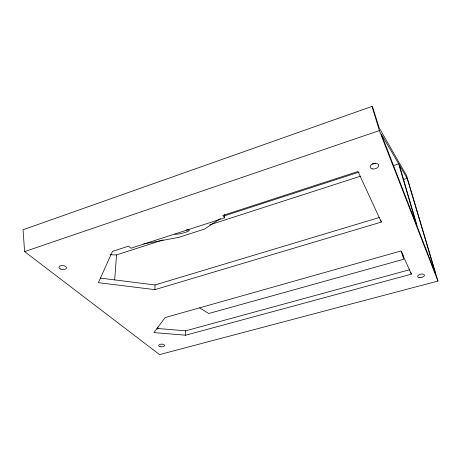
<?xml version="1.0" encoding="UTF-8"?>
<svg xmlns="http://www.w3.org/2000/svg" width="461" height="461" viewBox="0 0 461 461"><rect width="100%" height="100%" fill="white"/><g stroke="black" fill="none" stroke-linecap="round" stroke-linejoin="round"><path stroke-width="0.69" d="M157.795 329.229L157.846 327.085M224.202 214.474L224.68 217.857L130.907 248.225L128.665 246.105L112.484 251.366L98.354 282.679L154.902 289.646L155.034 284.961L379.426 217.471M114.662 279.965L116.541 254.933L163.113 239.904M220.45 218.577L204.58 229.054L178.718 237.369L143.648 243.898M372.015 106.405L23.05 229.757L24.606 251.585L159.564 354.595L437.95 281.054L406.533 175.549L379.167 127.801L372.92 108.081L372.015 106.405L379.38 130.584L437.95 281.054M24.606 251.585L379.38 130.584M224.34 215.886L359.188 172.074M209.686 224.87L360.352 176.246M393.227 165.637L398.702 163.868L416.433 224.582L381.282 134.047L398.702 163.868M403.052 179.646L407.167 178.349L435.639 274.053L417.649 227.717L399.261 164.819L407.167 178.349M154.902 289.646L381.322 222.081L380.803 220.018M156.93 328.422L185.627 330.831L409.437 269.789M411.356 274.157L400.989 250.957L165.124 317.577L153.934 332.606L185.656 335.21L411.356 274.157L410.832 272.203M110.098 254.726L116.541 254.933M100.227 278.092L155.034 284.961M199.653 307.885L208.706 313.526L403.652 259.272L401.629 251.637M224.68 217.857L222.796 215.477L357.978 171.504L381.322 222.081M402.568 253.458L403.121 255.538M185.627 330.831L185.656 335.21M375.219 163.257A4.339 2.76 -14.9 0 1 372.01 164.018M186.29 229.999A7.566 1.216 -14.1 0 1 185.956 232.148A7.566 1.216 -14.1 0 1 174.794 234.055M419.164 277.574A3.469 1.706 -12.5 0 0 424.46 275.367A3.469 1.706 -12.5 0 0 419.556 274.508A3.469 1.706 -12.5 0 0 419.164 277.574M372.24 168.887A4.368 2.754 -14.7 0 0 378.7 165.511A4.368 2.754 -14.7 0 0 372.321 164.018A4.368 2.754 -14.7 0 0 372.24 168.887M60.339 268.953A3.774 1.994 5.2 0 0 66.419 268.106A3.774 1.994 5.2 0 0 61.348 265.599A3.774 1.994 5.2 0 0 60.339 268.953M160.105 346.678A2.991 1.36 -0.7 0 0 164.617 345.473A2.991 1.36 -0.7 0 0 160.157 344.327A2.991 1.36 -0.7 0 0 160.105 346.678"/></g></svg>
